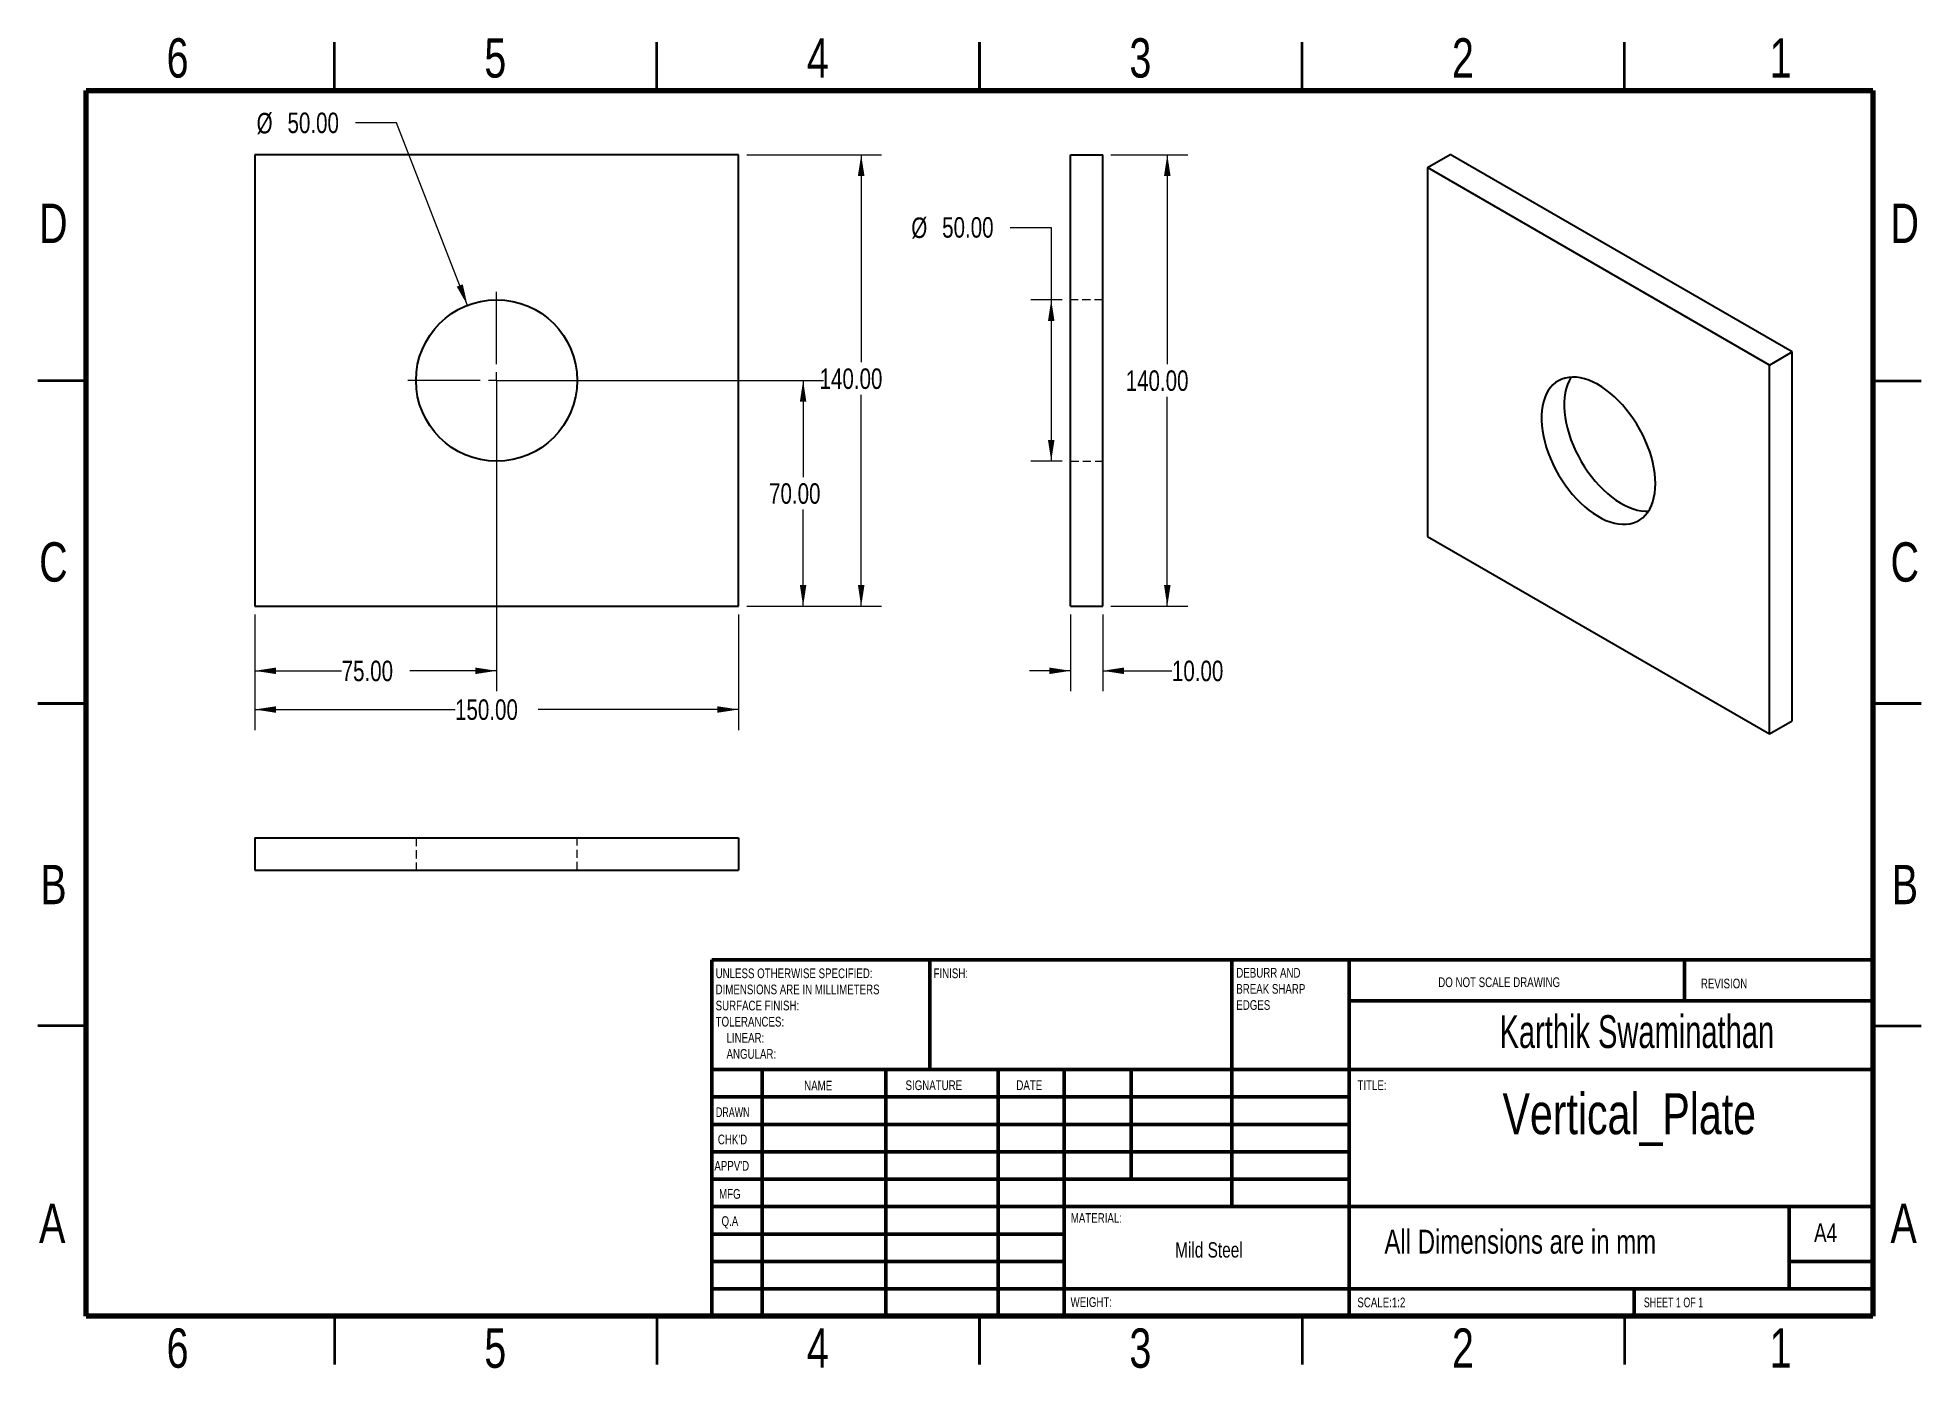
# Model space of a CAD drawing. Header units: millimetres. Extents: x 2 to 294, y 2 to 208.
import ezdxf

# ---------------------------------------------------------------- set-up
doc = ezdxf.new("R2010")
doc.units = ezdxf.units.MM
doc.linetypes.add('HIDDEN', pattern=[1.905, 1.27, -0.635])
doc.styles.add('SLDTEXTSTYLE0', font='TXT', dxfattribs={"width": 0.75})
doc.styles.add('SLDTEXTSTYLE1', font='TXT', dxfattribs={"width": 0.686449})
doc.styles.add('SLDTEXTSTYLE2', font='TXT', dxfattribs={"width": 0.6875})
doc.styles.add('SLDTEXTSTYLE3', font='TXT', dxfattribs={"width": 0.663})
doc.dimstyles.new('SLDDIMSTYLE0', dxfattribs={"dimtxt": 3.175, "dimasz": 3.302, "dimexe": 0, "dimexo": 0.0625, "dimgap": 0.79375, "dimtad": 0, "dimtih": 1, "dimtoh": 1, "dimlfac": 2, "dimrnd": 1e-09, "dimzin": 4, "dimdsep": 46, "dimtxsty": 'SLDTEXTSTYLE0', "dimsah": 1, "dimcen": 0.09, "dimadec": 0, "dimazin": 1, "dimtfac": 1, "dimtofl": 0, "dimtmove": 0, "dimatfit": 3, "dimfxl": 0, "dimfrac": 2, "dimtolj": 1, "dimtzin": 12, "dimarcsym": 0})
doc.dimstyles.new('SLDDIMSTYLE1', dxfattribs={"dimtxt": 3.175, "dimasz": 3.302, "dimexe": 0, "dimexo": 0.0625, "dimgap": 0.79375, "dimtad": 0, "dimtih": 1, "dimtoh": 1, "dimlfac": 2, "dimrnd": 1e-09, "dimzin": 4, "dimdsep": 46, "dimtxsty": 'SLDTEXTSTYLE0', "dimsah": 1, "dimcen": 0, "dimadec": 0, "dimazin": 1, "dimtfac": 1, "dimtofl": 0, "dimtmove": 0, "dimatfit": 3, "dimfxl": 0, "dimfrac": 2, "dimtolj": 1, "dimtzin": 12, "dimarcsym": 0})
doc.dimstyles.new('SLDDIMSTYLE2', dxfattribs={"dimtxt": 3.175, "dimasz": 3.302, "dimexe": 0, "dimexo": 0.0625, "dimgap": 0.79375, "dimtad": 0, "dimtih": 1, "dimtoh": 1, "dimlfac": 2, "dimrnd": 1e-09, "dimzin": 4, "dimdsep": 46, "dimtxsty": 'SLDTEXTSTYLE0', "dimsah": 1, "dimcen": 0.09, "dimadec": 0, "dimazin": 1, "dimtfac": 1, "dimtmove": 0, "dimatfit": 0, "dimfxl": 0, "dimfrac": 2, "dimtolj": 1, "dimtzin": 12, "dimarcsym": 0})

# ---------------------------------------------------------------- blocks, each defined once
blk = doc.blocks.new('SW_NOTE_0')
at = {"color": 0, "linetype": 'Continuous', "lineweight": 0, "char_height": 1.5, "attachment_point": 1, "style": 'SLDTEXTSTYLE0'}
for s, insert in [('UNLESS OTHERWISE SPECIFIED:', (0, 1.93)), ('DIMENSIONS ARE IN MILLIMETERS', (0, -0.57)), ('TOLERANCES:', (0, -5.57)), ('SURFACE FINISH:', (0, -3.07)), ('LINEAR:', (1.69, -8.07)), ('ANGULAR:', (1.69, -10.57))]:
    blk.add_mtext(s, dxfattribs=dict(at, insert=insert))
blk = doc.blocks.new('SW_NOTE_0_1')
at = {"color": 0, "linetype": 'Continuous', "lineweight": 0, "char_height": 1.5, "attachment_point": 1, "style": 'SLDTEXTSTYLE0'}
for s, insert in [('DEBURR AND', (0, 1.93)), ('BREAK SHARP', (0, -0.57)), ('EDGES', (0, -3.07))]:
    blk.add_mtext(s, dxfattribs=dict(at, insert=insert))
blk = doc.blocks.new('_D')
at = {"color": 7, "linetype": 'Continuous', "lineweight": 0}
for p, q in [((73.65, 153.79), (73.65, 106.88)), ((36.15, 118.79), (36.15, 106.88)), ((36.15, 110.06), (49.62, 110.06)), ((73.65, 110.06), (60.18, 110.06))]:
    blk.add_line(p, q, dxfattribs=at)
at = {"color": 7, "linetype": 'Continuous', "lineweight": 18}
for points in [[(36.15, 110.06), (39.45, 109.55), (39.45, 110.56)], [(73.65, 110.06), (70.35, 110.56), (70.35, 109.55)]]:
    blk.add_solid(points, dxfattribs=at)
at = {"color": 7, "linetype": 'Continuous', "lineweight": 18, "insert": (49.62, 111.63), "char_height": 3.175, "attachment_point": 1, "style": 'SLDTEXTSTYLE0'}
blk.add_mtext('75.00', dxfattribs=at)
blk = doc.blocks.new('_D_1')
at = {"color": 7, "linetype": 'Continuous', "lineweight": 0}
for p, q in [((36.15, 118.79), (36.15, 100.88)), ((111.15, 118.79), (111.15, 100.88)), ((36.15, 104.06), (67.2, 104.06)), ((111.15, 104.06), (80.1, 104.06))]:
    blk.add_line(p, q, dxfattribs=at)
at = {"color": 7, "linetype": 'Continuous', "lineweight": 18}
for points in [[(36.15, 104.06), (39.45, 103.55), (39.45, 104.56)], [(111.15, 104.06), (107.85, 104.56), (107.85, 103.55)]]:
    blk.add_solid(points, dxfattribs=at)
at = {"color": 7, "linetype": 'Continuous', "lineweight": 18, "insert": (67.2, 105.63), "char_height": 3.175, "attachment_point": 1, "style": 'SLDTEXTSTYLE0'}
blk.add_mtext('150.00', dxfattribs=at)
blk = doc.blocks.new('_D_2')
at = {"color": 7, "linetype": 'Continuous', "lineweight": 0}
for p, q in [((74.92, 155.06), (124.33, 155.06)), ((121.16, 155.06), (121.16, 140.08)), ((121.16, 120.06), (121.16, 135.04)), ((112.42, 120.06), (124.33, 120.06))]:
    blk.add_line(p, q, dxfattribs=at)
at = {"color": 7, "linetype": 'Continuous', "lineweight": 18}
for points in [[(121.16, 155.06), (120.65, 151.76), (121.66, 151.76)], [(121.16, 120.06), (121.66, 123.36), (120.65, 123.36)]]:
    blk.add_solid(points, dxfattribs=at)
at = {"color": 7, "linetype": 'Continuous', "lineweight": 18, "insert": (115.88, 139.13), "char_height": 3.175, "attachment_point": 1, "style": 'SLDTEXTSTYLE0'}
blk.add_mtext('70.00', dxfattribs=at)
blk = doc.blocks.new('_D_3')
at = {"color": 7, "linetype": 'Continuous', "lineweight": 0}
for p, q in [((112.42, 190.06), (133.33, 190.06)), ((130.16, 190.06), (130.16, 157.88)), ((130.16, 120.06), (130.16, 152.84)), ((112.42, 120.06), (133.33, 120.06))]:
    blk.add_line(p, q, dxfattribs=at)
at = {"color": 7, "linetype": 'Continuous', "lineweight": 18}
for points in [[(130.16, 190.06), (129.65, 186.76), (130.67, 186.76)], [(130.16, 120.06), (130.67, 123.36), (129.65, 123.36)]]:
    blk.add_solid(points, dxfattribs=at)
at = {"color": 7, "linetype": 'Continuous', "lineweight": 18, "insert": (123.71, 156.93), "char_height": 3.175, "attachment_point": 1, "style": 'SLDTEXTSTYLE0'}
blk.add_mtext('140.00', dxfattribs=at)
blk = doc.blocks.new('_D_4')
at = {"color": 7, "linetype": 'Continuous', "lineweight": 0}
for p, q in [((58.14, 195), (51.79, 195)), ((69.13, 166.71), (58.14, 195))]:
    blk.add_line(p, q, dxfattribs=at)
at = {"color": 7, "linetype": 'Continuous', "lineweight": 18}
blk.add_solid([(69.13, 166.71), (68.4, 169.97), (67.46, 169.61)], dxfattribs=at)
at = {"color": 7, "linetype": 'Continuous', "lineweight": 18, "char_height": 3.175, "attachment_point": 1, "style": 'SLDTEXTSTYLE0'}
for s, insert in [('%%c', (36.44, 196.54)), ('50.00', (41.23, 196.59))]:
    blk.add_mtext(s, dxfattribs=dict(at, insert=insert))
blk = doc.blocks.new('SW_CENTERMARKSYMBOL_0')
at = {"color": 0, "linetype": 'Continuous', "lineweight": 18}
for p, q in [((0, 2.54), (0, 13.77)), ((-2.54, 0), (-13.77, 0)), ((0, 0), (-1.27, 0)), ((0, 0), (0, 1.27)), ((0, 0), (0, -1.27)), ((0, 0), (1.27, 0)), ((2.54, 0), (13.77, 0)), ((0, -2.54), (0, -13.77))]:
    blk.add_line(p, q, dxfattribs=at)
blk = doc.blocks.new('_D_5')
at = {"color": 7, "linetype": 'Continuous', "lineweight": 0}
for p, q in [((162.61, 118.79), (162.61, 106.89)), ((167.61, 118.79), (167.61, 106.89)), ((162.61, 110.06), (156.26, 110.06)), ((167.61, 110.06), (178.33, 110.06))]:
    blk.add_line(p, q, dxfattribs=at)
at = {"color": 7, "linetype": 'Continuous', "lineweight": 18}
for points in [[(162.61, 110.06), (159.3, 110.57), (159.3, 109.55)], [(167.61, 110.06), (170.91, 109.55), (170.91, 110.57)]]:
    blk.add_solid(points, dxfattribs=at)
at = {"color": 7, "linetype": 'Continuous', "lineweight": 18, "insert": (178.33, 111.63), "char_height": 3.175, "attachment_point": 1, "style": 'SLDTEXTSTYLE0'}
blk.add_mtext('10.00', dxfattribs=at)
blk = doc.blocks.new('_D_6')
at = {"color": 7, "linetype": 'Continuous', "lineweight": 0}
for p, q in [((168.88, 190.06), (180.79, 190.06)), ((177.61, 190.06), (177.61, 157.58)), ((177.61, 120.06), (177.61, 152.54)), ((168.88, 120.06), (180.79, 120.06))]:
    blk.add_line(p, q, dxfattribs=at)
at = {"color": 7, "linetype": 'Continuous', "lineweight": 18}
for points in [[(177.61, 190.06), (177.1, 186.76), (178.12, 186.76)], [(177.61, 120.06), (178.12, 123.36), (177.1, 123.36)]]:
    blk.add_solid(points, dxfattribs=at)
at = {"color": 7, "linetype": 'Continuous', "lineweight": 18, "insert": (171.16, 156.63), "char_height": 3.175, "attachment_point": 1, "style": 'SLDTEXTSTYLE0'}
blk.add_mtext('140.00', dxfattribs=at)
blk = doc.blocks.new('_D_7')
at = {"color": 7, "linetype": 'Continuous', "lineweight": 0}
for p, q in [((153.27, 178.79), (159.62, 178.79)), ((159.62, 178.79), (159.62, 167.56)), ((161.34, 167.56), (156.45, 167.56)), ((159.62, 167.56), (159.62, 142.56)), ((161.34, 142.56), (156.45, 142.56))]:
    blk.add_line(p, q, dxfattribs=at)
at = {"color": 7, "linetype": 'Continuous', "lineweight": 18}
for points in [[(159.62, 167.56), (159.11, 164.26), (160.13, 164.26)], [(159.62, 142.56), (160.13, 145.86), (159.11, 145.86)]]:
    blk.add_solid(points, dxfattribs=at)
at = {"color": 7, "linetype": 'Continuous', "lineweight": 18, "char_height": 3.175, "attachment_point": 1, "style": 'SLDTEXTSTYLE0'}
for s, insert in [('%%c', (137.93, 180.33)), ('50.00', (142.71, 180.38))]:
    blk.add_mtext(s, dxfattribs=dict(at, insert=insert))

msp = doc.modelspace()

# ---------------------------------------------------------------- linework, layer by layer
at = {"color": 7, "linetype": 'Continuous', "lineweight": 35}
for p, q in [((48.5, 200), (48.5, 207.5)), ((98.5, 200), (98.5, 207.5)), ((148.5, 207.5), (148.5, 200)), ((148.5, 200), (148.5, 207.5)), ((198.5, 200), (198.5, 207.5)), ((248.5, 200), (248.5, 207.5)), ((10, 155), (2.5, 155)), ((287, 155), (294.5, 155)), ((2.5, 105), (10, 105)), ((10, 105), (2.5, 105)), ((294.5, 105), (287, 105)), ((287, 105), (294.5, 105)), ((10, 55), (2.5, 55)), ((287, 55), (294.5, 55)), ((48.5, 10), (48.5, 2.5)), ((98.5, 10), (98.5, 2.5)), ((148.5, 2.5), (148.5, 10)), ((148.5, 10), (148.5, 2.5)), ((198.5, 10), (198.5, 2.5)), ((248.5, 10), (248.5, 2.5))]:
    msp.add_line(p, q, dxfattribs=at)
at = {"color": 7, "linetype": 'Continuous', "lineweight": 70}
for p, q in [((10, 10), (10, 200)), ((10, 200), (287, 200)), ((287, 200), (287, 10)), ((287, 10), (10, 10))]:
    msp.add_line(p, q, dxfattribs=at)
at = {"color": 7, "linetype": 'Continuous', "lineweight": 25}
for p, q in [((111.1503, 190.0602), (36.1503, 190.0602)), ((36.1503, 190.0602), (36.1503, 120.0602)), ((111.1503, 120.0602), (111.1503, 190.0602)), ((162.6065, 120.0602), (162.6065, 190.0602)), ((162.6065, 190.0602), (167.6065, 190.0602)), ((167.6065, 120.0602), (167.6065, 190.0602)), ((217.9294, 188.0587), (221.465, 190.0997)), ((274.498, 159.4844), (221.465, 190.0997)), ((270.9624, 157.4434), (217.9294, 188.0587)), ((217.9294, 188.0587), (217.9294, 130.9008)), ((270.9624, 157.4434), (274.498, 159.4844)), ((274.498, 102.3265), (274.498, 159.4844)), ((270.9624, 100.2855), (270.9624, 157.4434)), ((217.9294, 130.9008), (270.9624, 100.2855)), ((36.1503, 120.0602), (111.1503, 120.0602)), ((162.6065, 120.0602), (167.6065, 120.0602)), ((270.9624, 100.2855), (274.498, 102.3265)), ((36.1503, 84.1546), (36.1503, 79.1546)), ((36.1503, 84.1546), (111.1503, 84.1546)), ((111.1503, 84.1546), (111.1503, 79.1546)), ((36.1503, 79.1546), (111.1503, 79.1546))]:
    msp.add_line(p, q, dxfattribs=at)
at = {"color": 7, "linetype": 'HIDDEN', "lineweight": 18}
for p, q in [((167.6065, 167.5602), (162.6065, 167.5602)), ((162.6065, 142.5602), (167.6065, 142.5602)), ((61.1503, 84.1546), (61.1503, 79.1546)), ((86.1503, 79.1546), (86.1503, 84.1546))]:
    msp.add_line(p, q, dxfattribs=at)
at = {"color": 7, "linetype": 'Continuous', "lineweight": 50}
for p, q in [((107, 65.25), (287, 65.25)), ((107, 65.25), (107, 10)), ((140.8, 48.25), (140.8, 65.25)), ((187.6, 65.25), (187.6, 27)), ((205.8, 65.25), (205.8, 10)), ((257.8, 58.875), (257.8, 65.25)), ((287, 58.875), (205.8, 58.875)), ((287, 48.25), (107, 48.25)), ((114.8, 48.25), (114.8, 10)), ((133.991, 48.25), (133.991, 10)), ((151.3989, 48.25), (151.3989, 10)), ((161.6, 10), (161.6, 48.25)), ((172, 31.25), (172, 48.25)), ((205.8, 44), (107, 44)), ((205.8, 39.75), (107, 39.75)), ((205.8, 35.5), (107, 35.5)), ((205.8, 31.25), (107, 31.25)), ((161.6, 27), (107, 27)), ((161.6, 27), (287, 27)), ((274, 14.25), (274, 27)), ((161.6, 22.7499), (107, 22.7499)), ((161.6, 18.5), (107, 18.5)), ((287, 18.5), (274, 18.5)), ((107, 14.25), (287, 14.25)), ((250, 10), (250, 14.25))]:
    msp.add_line(p, q, dxfattribs=at)
at = {"color": 7, "linetype": 'Continuous', "lineweight": 25, "flags": 128}
for points in [[(253.2848, 139.0695), (253.2595, 139.8561), (253.1837, 140.6673), (253.0578, 141.4987), (252.8826, 142.3453), (252.6591, 143.2024), (252.3886, 144.0651), (252.0726, 144.9284), (251.7128, 145.7873), (251.3115, 146.637), (250.8708, 147.4726), (250.3933, 148.2892), (249.8818, 149.0823), (249.3391, 149.8473), (248.7684, 150.5798), (248.173, 151.2755), (247.5562, 151.9306), (246.9215, 152.5412), (246.2727, 153.1039), (245.6135, 153.6154), (244.9475, 154.0728), (244.2787, 154.4736), (243.6108, 154.8153), (242.9477, 155.096), (242.2932, 155.3142), (241.651, 155.4686), (241.0249, 155.5582), (240.4183, 155.5827), (239.8348, 155.5418), (239.2777, 155.4357), (238.7502, 155.2652), (238.2554, 155.0311), (237.796, 154.7348), (237.3746, 154.378), (236.9938, 153.9627), (236.6557, 153.4914), (236.3622, 152.9666), (236.115, 152.3915), (235.9155, 151.7694), (235.7649, 151.1037), (235.664, 150.3983), (235.6134, 149.6572), (235.6134, 148.8847), (235.664, 148.0853), (235.7649, 147.2634), (235.9155, 146.4238), (236.115, 145.5713), (236.3622, 144.7108), (236.6557, 143.8472), (236.9938, 142.9855), (237.3746, 142.1305), (237.796, 141.2873), (238.2554, 140.4606), (238.7502, 139.6551), (239.2777, 138.8755), (239.8348, 138.1263), (240.4183, 137.4117), (241.0249, 136.7358), (241.651, 136.1025), (242.2932, 135.5154), (242.9477, 134.9779), (243.6108, 134.4931), (244.2787, 134.0637), (244.9475, 133.6922), (245.6135, 133.3808), (246.2727, 133.1311), (246.9215, 132.9447), (247.5562, 132.8226), (248.173, 132.7655), (248.7684, 132.7738), (249.3391, 132.8473), (249.8818, 132.9857), (250.3933, 133.1882), (250.8708, 133.4536), (251.3115, 133.7803), (251.7128, 134.1667), (252.0726, 134.6103), (252.3886, 135.1087), (252.6591, 135.659), (252.8826, 136.258), (253.0578, 136.9024), (253.1837, 137.5885), (253.2595, 138.3122), (253.2848, 139.0695)], [(240.2194, 155.5762), (240.1913, 155.5324), (239.8978, 155.0076), (239.6506, 154.4326), (239.4511, 153.8104), (239.3005, 153.1447), (239.1996, 152.4393), (239.149, 151.6982), (239.149, 150.9258), (239.1996, 150.1263), (239.3005, 149.3044), (239.4511, 148.4648), (239.6506, 147.6123), (239.8978, 146.7518), (240.1913, 145.8882), (240.5294, 145.0265), (240.9102, 144.1716), (241.3315, 143.3283), (241.7909, 142.5016), (242.2858, 141.6961), (242.8132, 140.9166), (243.3703, 140.1673), (243.9538, 139.4527), (244.5604, 138.7768), (245.1866, 138.1435), (245.8287, 137.5564), (246.4832, 137.0189), (247.1463, 136.5341), (247.8142, 136.1047), (248.483, 135.7332), (249.149, 135.4218), (249.8083, 135.1721), (250.4571, 134.9857), (251.0917, 134.8636), (251.7085, 134.8065), (252.2081, 134.8089)]]:
    msp.add_lwpolyline(points, dxfattribs=at)
at = {"color": 7, "linetype": 'Continuous', "lineweight": 25}
msp.add_circle((73.6503, 155.0602), 12.5, dxfattribs=at)

# ---------------------------------------------------------------- block references
at = {"color": 7, "linetype": 'Continuous', "lineweight": 0}
for name, p in [('SW_CENTERMARKSYMBOL_0', (73.6503, 155.0602)), ('SW_NOTE_0', (107.5937, 61.9874)), ('SW_NOTE_0_1', (188.3092, 62.0695))]:
    msp.add_blockref(name, p, dxfattribs=at)

# ---------------------------------------------------------------- texts
for s, insert, char_height, attachment_point, style in [('6', (24.1886, 208.1137), 6.096, 2, 'SLDTEXTSTYLE0'), ('5', (73.4386, 208.1137), 6.096, 2, 'SLDTEXTSTYLE0'), ('4', (123.4386, 208.1137), 6.096, 2, 'SLDTEXTSTYLE0'), ('3', (173.4386, 208.1137), 6.096, 2, 'SLDTEXTSTYLE0'), ('2', (223.4386, 208.1137), 6.096, 2, 'SLDTEXTSTYLE0'), ('1', (272.6886, 208.1137), 6.096, 2, 'SLDTEXTSTYLE0'), ('D', (4.9302, 182.4757), 6.096, 2, 'SLDTEXTSTYLE0'), ('D', (291.9302, 182.4757), 6.096, 2, 'SLDTEXTSTYLE0'), ('C', (4.9365, 129.9757), 6.096, 2, 'SLDTEXTSTYLE0'), ('C', (291.9365, 129.9757), 6.096, 2, 'SLDTEXTSTYLE0'), ('B', (4.9534, 79.9757), 6.096, 2, 'SLDTEXTSTYLE0'), ('B', (291.9534, 79.9757), 6.096, 2, 'SLDTEXTSTYLE0'), ('FINISH:', (141.3713, 63.9193), 1.5, 1, 'SLDTEXTSTYLE0'), ('DO NOT SCALE DRAWING', (219.6146, 62.533), 1.5, 1, 'SLDTEXTSTYLE0'), ('REVISION', (260.3276, 62.3349), 1.5, 1, 'SLDTEXTSTYLE0'), ('Karthik Swaminathan', (250.3972, 56.6686), 5.08, 2, 'SLDTEXTSTYLE3'), ('NAME', (121.3222, 46.5015), 1.5, 1, 'SLDTEXTSTYLE0'), ('SIGNATURE', (137.0336, 46.5618), 1.5, 1, 'SLDTEXTSTYLE0'), ('DATE', (154.2147, 46.5762), 1.5, 1, 'SLDTEXTSTYLE0'), ('TITLE:', (207.0902, 46.5762), 1.5, 1, 'SLDTEXTSTYLE0'), ('Vertical_Plate', (249.2275, 44.5717), 6.35, 2, 'SLDTEXTSTYLE0'), ('DRAWN', (107.6434, 42.3848), 1.5, 1, 'SLDTEXTSTYLE1'), ("CHK'D", (107.9392, 38.1619), 1.5, 1, 'SLDTEXTSTYLE0'), ("APPV'D", (107.4017, 34.0659), 1.5, 1, 'SLDTEXTSTYLE0'), ('MFG', (108.124, 29.7158), 1.5, 1, 'SLDTEXTSTYLE0'), ('A', (4.7566, 27.4757), 6.096, 2, 'SLDTEXTSTYLE0'), ('A', (291.7566, 27.4757), 6.096, 2, 'SLDTEXTSTYLE0'), ('Q.A', (108.509, 25.5047), 1.5, 1, 'SLDTEXTSTYLE0'), ('MATERIAL:', (162.6459, 25.9861), 1.5, 1, 'SLDTEXTSTYLE0'), ('All Dimensions are in mm', (211.2754, 23.4169), 3.704167, 1, 'SLDTEXTSTYLE0'), ('A4', (277.8712, 24.4064), 2.91042, 1, 'SLDTEXTSTYLE0'), ('Mild Steel', (184.0624, 21.4856), 2.38125, 2, 'SLDTEXTSTYLE0'), ('WEIGHT:', (162.6178, 12.9493), 1.4986, 1, 'SLDTEXTSTYLE0'), ('SCALE:1:2', (207.074, 12.9001), 1.5, 1, 'SLDTEXTSTYLE0'), ('SHEET 1 OF 1', (251.4783, 12.9001), 1.5, 1, 'SLDTEXTSTYLE2'), ('6', (24.1886, 8.1137), 6.096, 2, 'SLDTEXTSTYLE0'), ('5', (73.4386, 8.1137), 6.096, 2, 'SLDTEXTSTYLE0'), ('4', (123.4386, 8.1137), 6.096, 2, 'SLDTEXTSTYLE0'), ('3', (173.4386, 8.1137), 6.096, 2, 'SLDTEXTSTYLE0'), ('2', (223.4386, 8.1137), 6.096, 2, 'SLDTEXTSTYLE0'), ('1', (272.6886, 8.1137), 6.096, 2, 'SLDTEXTSTYLE0')]:
    msp.add_mtext(s, dxfattribs=dict(at, insert=insert, char_height=char_height, attachment_point=attachment_point, style=style))

# ---------------------------------------------------------------- dimensions: what is measured, and where the dimension line sits
at = {"color": 7, "linetype": 'Continuous', "lineweight": 18}
dim = msp.add_diameter_dim_2p(p1=(78.1754, 143.408), p2=(69.1253, 166.7124), dimstyle='SLDDIMSTYLE1', dxfattribs=at)
dim.commit()
dim.dimension.update_dxf_attribs({"geometry": '_D_4', "text_midpoint": (44.1165, 195.0022), "dimtype": 163})
for base, p1, p2, picture, middle in [((130.1579, 190.0602), (111.1503, 120.0602), (111.1503, 190.0602), '_D_3', (130.1579, 155.3605)), ((177.6115, 190.0602), (167.6065, 120.0602), (167.6065, 190.0602), '_D_6', (177.6115, 155.0602)), ((121.1553, 155.0602), (111.1503, 120.0602), (73.6503, 155.0602), '_D_2', (121.1553, 137.5602))]:
    dim = msp.add_linear_dim(base=base, p1=p1, p2=p2, angle=90, dimstyle='SLDDIMSTYLE0', dxfattribs=at)
    dim.commit()
    dim.dimension.update_dxf_attribs({"geometry": picture, "text_midpoint": middle, "dimtype": 160})
dim = msp.add_linear_dim(base=(159.6211, 142.5602), p1=(162.6065, 167.5602), p2=(162.6065, 142.5602), angle=90, text='%%c<>', dimstyle='SLDDIMSTYLE0', dxfattribs=at)
dim.commit()
dim.dimension.update_dxf_attribs({"geometry": '_D_7', "text_midpoint": (159.6211, 178.7922), "dimtype": 160})
for base, p1, p2, dimstyle, picture, middle in [((73.6503, 110.0552), (36.1503, 120.0602), (73.6503, 155.0602), 'SLDDIMSTYLE0', '_D', (54.9003, 110.0552)), ((111.1503, 104.0552), (36.1503, 120.0602), (111.1503, 120.0602), 'SLDDIMSTYLE0', '_D_1', (73.6503, 104.0552)), ((167.6065, 110.0602), (162.6065, 120.0602), (167.6065, 120.0602), 'SLDDIMSTYLE2', '_D_5', (183.6065, 110.0602))]:
    dim = msp.add_linear_dim(base=base, p1=p1, p2=p2, dimstyle=dimstyle, dxfattribs=at)
    dim.commit()
    dim.dimension.update_dxf_attribs({"geometry": picture, "text_midpoint": middle, "dimtype": 160})

doc.saveas('drawing.dxf')
